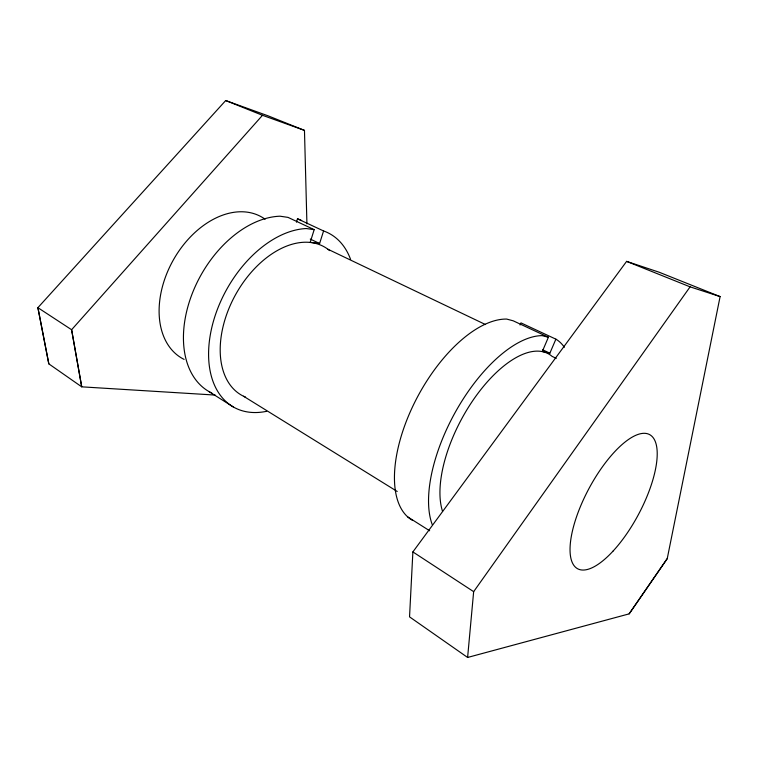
<?xml version="1.0" encoding="UTF-8"?>
<svg xmlns="http://www.w3.org/2000/svg" width="758" height="758" viewBox="0 0 758 758"><rect width="100%" height="100%" fill="white"/><g stroke="black" fill="none" stroke-linecap="round" stroke-linejoin="round"><path stroke-width="1.14" d="M412.883 551.919L409.538 616.87L467.61 657.461L629.149 613.866L667.239 558.618L720.1 296.605L659.128 272.217L626.61 261.377L412.883 551.919L473.655 591.657L467.61 657.461M296.444 222.17L297.487 218.797A97.299 64.146 -61 0 1 301.637 220.521M211.804 393.051A97.299 64.146 -61 0 1 192.125 293.867A97.299 64.146 -61 0 1 280.034 216.201L288.012 217.385L314.182 229.646L310.202 242.333L319.611 243.517L323.571 230.963L297.487 218.797M520.054 324.993L520.954 322.88L555.889 339.167A115.131 52.852 -61.6 0 1 564.359 347.297M412.181 520.178A112.658 54.851 -61.6 0 1 412.399 407.122A112.658 54.851 -61.6 0 1 506.676 319.071L513.213 320.814L548.394 337.253L542.311 351.466L549.863 353.209L555.889 339.167M629.149 613.866L667.239 558.618M473.655 591.657L690.093 286.846L720.1 296.605M306.924 223.828L304.47 130.385L262.495 115.301L71.603 329.739L81.722 386.836L215.206 395.07M304.47 130.385L268.152 115.86L225.704 100.539L37.9 307.682L48.815 363.859L81.722 386.836L71.603 329.739L37.9 307.682L48.815 363.859M314.182 229.646L306.27 228.537A99.137 63.312 -61.1 0 0 211.321 329.664A99.137 63.312 -61.1 0 0 266.674 411.291M548.394 337.253L542.055 335.633A115.131 52.852 -61.6 0 0 457.718 407.975A115.131 52.852 -61.6 0 0 432.202 524.508M225.704 100.539L262.495 115.301M626.61 261.377L690.093 286.846M310.268 239.064L319.611 243.517M542.491 349.694L549.863 353.209M327.92 249.249L485.508 324.557M556.277 358.373L552.061 356.355A98.597 45.224 -61.6 0 0 474.811 397.685A98.597 45.224 -61.6 0 0 442.568 511.413M243.583 396.254L397.22 491.468M407.652 516.861L429.653 530.78M208.838 391.479L233.218 406.904M184.109 359.396A81.097 55.827 -60.9 0 1 173.98 258.848A81.097 55.827 -60.9 0 1 265.111 219.233M323.571 230.963A99.137 63.312 -61.1 0 1 350.603 259.444M245.573 397.135A84.915 54.188 -61.1 0 1 236.553 292.939A84.915 54.188 -61.1 0 1 329.616 250.595M613.213 550.924A76.113 27.942 -61.8 0 0 651.558 435.964A76.113 27.942 -61.8 0 0 576.089 518.112A76.113 27.942 -61.8 0 0 613.213 550.924"/></g></svg>
